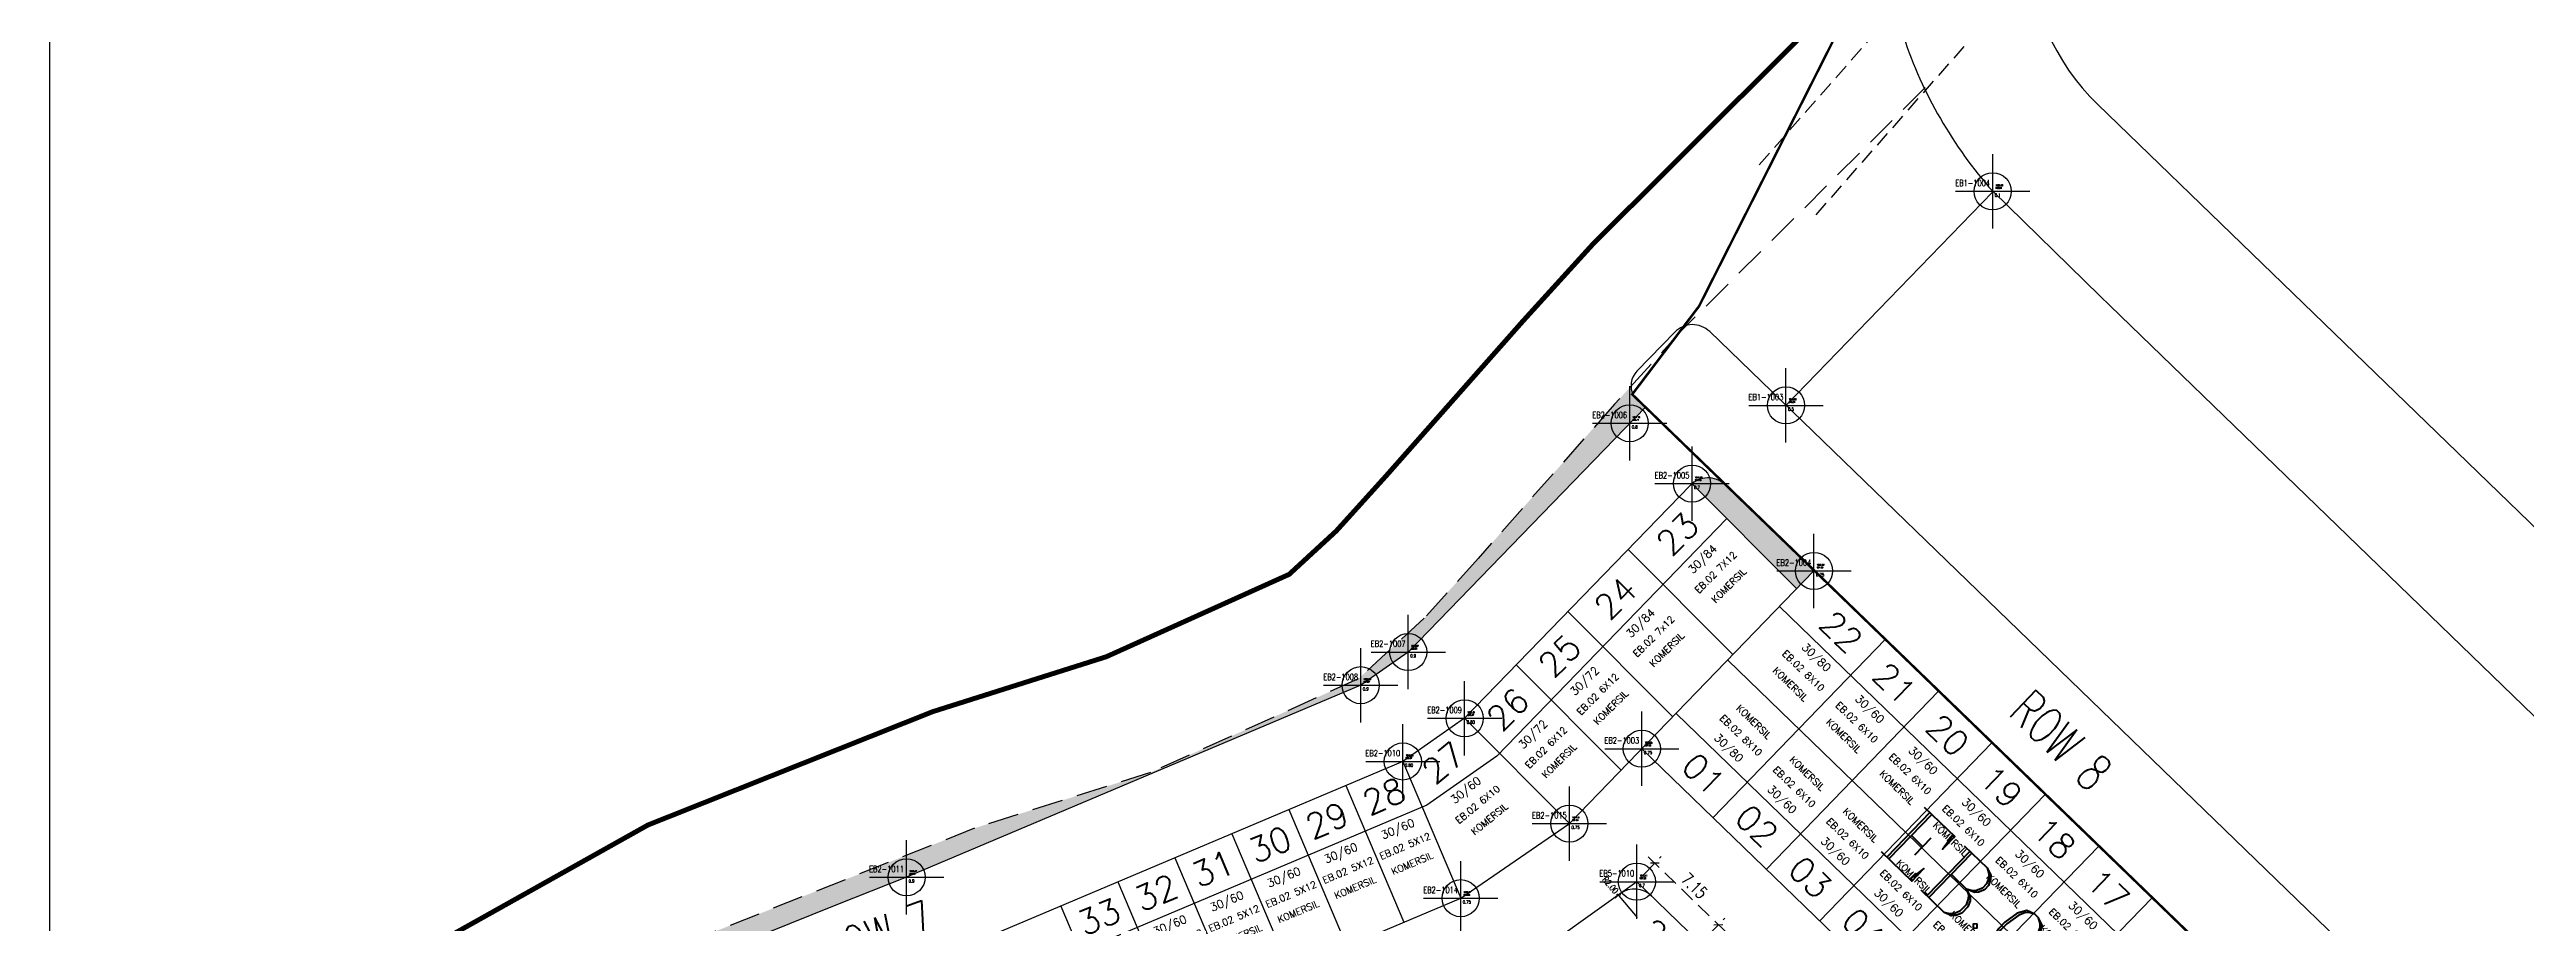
# Model space of a CAD drawing. Header units: metres. Extents: x -1507 to 1965, y -840 to 1491.
# Drawn here: x 779 to 979.2, y 1006.7 to 1077.4 of the extents above; entities that cross this region are included whole.
import ezdxf
from ezdxf.enums import TextEntityAlignment as Align

# ---------------------------------------------------------------- set-up
doc = ezdxf.new("R2010")
doc.units = ezdxf.units.M
doc.header["$LTSCALE"] = 10
doc.header["$PDMODE"] = 34
doc.header["$PDSIZE"] = 3
for name, pattern in [('DASHED', [19.05, 12.7, -6.35]), ('DASHED2', [0.375, 0.25, -0.125]), ('DIVIDE', [1.25, 0.5, -0.25, 0, -0.25, 0, -0.25]), ('HIDDEN', [0.375, 0.25, -0.125])]:
    doc.linetypes.add(name, pattern=pattern)
for name, color, linetype in [('AT-ELEV', 2, 'Continuous'), ('AT-ID', 4, 'Continuous'), ('AT-POINT', 6, 'Continuous'), ('AT-POS', 84, 'Continuous'), ('AT-TAG-AREAUNIT', 7, 'Continuous'), ('AT-TAG-NOUNIT', 7, 'Continuous'), ('AT-TAG-NUMBLOK', 7, 'Continuous'), ('AT-TAG-TIPEUNIT', 7, 'Continuous'), ('ATT-BLOCK-TAGNUMUNIT', 4, 'Continuous'), ('BATAS-AREA TAHAP1', 6, 'DASHED'), ('BATAS-KAVLING', 100, 'Continuous'), ('BATAS-RINCIK KAVLING', 104, 'Continuous'), ('InnerSoft-TransitionClothoid', 7, 'Continuous'), ('Rincik', 100, 'Continuous'), ('TEXT-NO BLOK-KAVLING', 130, 'Continuous')]:
    doc.layers.add(name, color=color, linetype=linetype)
doc.layers.add('TEXT-ROW', color=150, linetype='Continuous', lineweight=30)
doc.styles.add('Arch-Dim', font='romans.shx', dxfattribs={"width": 0.75})
doc.styles.add('BLOK', font='simplex.shx')
doc.styles.add('Romanc', font='romanc.shx', dxfattribs={"bigfont": 'bigfont.shx'})
doc.styles.add('ST1', font='simplex.shx', dxfattribs={"width": 0.7})
doc.styles.get("Standard").update_dxf_attribs({"font": 'romans.shx', "width": 0.75})
doc.dimstyles.new('Annotative', dxfattribs={"dimscale": 100, "dimtxt": 2, "dimasz": 1, "dimexe": 1.5, "dimexo": 1.5, "dimgap": 0.8, "dimtad": 1, "dimzin": 3, "dimdsep": 46, "dimtxsty": 'Arch-Dim', "dimblk": 'OBLIQUE', "dimcen": 2.5, "dimdle": 1.5, "dimazin": 2, "dimtfac": 0.75, "dimtix": 1, "dimtmove": 2, "dimatfit": 3, "dimfxl": 1, "dimtolj": 1, "dimtzin": 0, "dimarcsym": 0})

# ---------------------------------------------------------------- blocks, each defined once
blk = doc.blocks.new('_Oblique')
at = {"color": 0, "linetype": 'ByBlock', "lineweight": -2}
blk.add_line((-0.5, -0.5), (0.5, 0.5), dxfattribs=at)
blk = doc.blocks.new('*D28')
at = {"layer": 'Defpoints', "color": 0, "ltscale": 0.5, "transparency": 16777216}
for p in [(935.22, 1079.29), (916.68, 1067.48), (921.27, 1063.44)]:
    blk.add_point(p, dxfattribs=at)
at = {"layer": 'InnerSoft-TransitionClothoid', "color": 0, "linetype": 'HIDDEN', "lineweight": -2, "ltscale": 0.5, "transparency": 16777216}
for p, q in [((917.18, 1068.05), (931.12, 1083.89)), ((930.06, 1083.83), (935.78, 1078.8)), ((921.77, 1064.01), (935.71, 1079.85))]:
    blk.add_line(p, q, dxfattribs=at)
at = {"layer": 'InnerSoft-TransitionClothoid', "color": 0, "lineweight": -2, "ltscale": 0.5, "transparency": 16777216, "xscale": 0.5, "yscale": 0.5, "zscale": 0.5}
for p, rotation in [((930.63, 1083.33), 138.6571646339945), ((935.22, 1079.29), 318.6571646339945)]:
    blk.add_blockref('_Oblique', p, dxfattribs=dict(at, rotation=rotation))
at = {"layer": 'InnerSoft-TransitionClothoid', "color": 0, "ltscale": 0.5, "transparency": 16777216, "insert": (933.52, 1081.99), "char_height": 1, "attachment_point": 5, "rotation": 318.6572, "style": 'Arch-Dim'}
blk.add_mtext('\\A1;GSS 6M', dxfattribs=at)
blk = doc.blocks.new('TAG_NUMBERING')
at = {"layer": 'AT-TAG-AREAUNIT', "color": 0, "style": 'BLOK'}
blk.add_attdef('TAG_AT_AREA', text='', height=0.65, dxfattribs=at).set_placement((0, -2.86), align=Align.MIDDLE_CENTER)
at = {"layer": 'AT-TAG-NOUNIT', "color": 0, "style": 'BLOK'}
blk.add_attdef('TAG_NO', text='', height=2, dxfattribs=at).set_placement((0, 0), align=Align.MIDDLE_CENTER)
at = {"layer": 'AT-TAG-NUMBLOK', "color": 0, "style": 'BLOK'}
blk.add_attdef('TAG_NUMBLOK', text='', height=0.55, dxfattribs=at).set_placement((0, -4.37), align=Align.MIDDLE_CENTER)
at = {"layer": 'AT-TAG-TIPEUNIT', "color": 0, "style": 'BLOK'}
blk.add_attdef('TAG_TIPE', text='', height=0.55, dxfattribs=at).set_placement((0, -5.88), align=Align.MIDDLE_CENTER)
blk = doc.blocks.new('AT-POINT')
at = {"layer": 'AT-POINT'}
blk.add_point((0, 0), dxfattribs=at)
at = {"layer": 'AT-ELEV', "width": 0.75}
blk.add_attdef('ELEVASI', text='', height=1, dxfattribs=at).set_placement((0.68, -0.73), align=Align.TOP_LEFT)
at = {"layer": 'AT-ID', "width": 0.75}
blk.add_attdef('ID', text='', height=2, dxfattribs=at).set_placement((-0.85, 1.08), align=Align.BOTTOM_RIGHT)
at = {"layer": 'AT-POS', "width": 0.75}
for tag, p in [('NORTHING', (0.93, 1.56)), ('EASTING', (0.93, 0.69))]:
    blk.add_attdef(tag, text='', height=0.5, dxfattribs=at).set_placement(p, align=Align.BOTTOM_LEFT)
blk = doc.blocks.new('*D18')
at = {"layer": 'Defpoints', "color": 0, "ltscale": 0.5, "transparency": 16777216}
for p in [(907.29, 1010.11), (912.43, 1005.14), (913.87, 1006.63)]:
    blk.add_point(p, dxfattribs=at)
at = {"layer": 'InnerSoft-TransitionClothoid', "color": 0, "linetype": 'HIDDEN', "lineweight": -2, "ltscale": 0.5, "transparency": 16777216}
for p, q in [((907.81, 1010.65), (909.26, 1012.15)), ((908.2, 1012.13), (914.41, 1006.11)), ((912.95, 1005.67), (914.4, 1007.17))]:
    blk.add_line(p, q, dxfattribs=at)
at = {"layer": 'InnerSoft-TransitionClothoid', "color": 0, "lineweight": -2, "ltscale": 0.5, "transparency": 16777216, "xscale": 0.5, "yscale": 0.5, "zscale": 0.5}
for p, rotation in [((908.73, 1011.61), 135.9372637395568), ((913.87, 1006.63), 315.9372637395568)]:
    blk.add_blockref('_Oblique', p, dxfattribs=dict(at, rotation=rotation))
at = {"layer": 'InnerSoft-TransitionClothoid', "color": 0, "ltscale": 0.5, "transparency": 16777216, "insert": (911.93, 1009.77), "char_height": 1, "attachment_point": 5, "rotation": 315.9373, "style": 'Arch-Dim'}
blk.add_mtext('\\A1;7.15', dxfattribs=at)
blk = doc.blocks.new('*D25')
at = {"layer": 'Defpoints', "color": 0, "transparency": 16777216}
for p in [(905.81, 1009.04), (907.09, 1007.51)]:
    blk.add_point(p, dxfattribs=at)
at = {"layer": 'InnerSoft-TransitionClothoid', "color": 0, "linetype": 'HIDDEN', "lineweight": -2, "transparency": 16777216}
blk.add_line((907.34, 1007.22), (905.57, 1009.33), dxfattribs=at)
blk.add_arc((907.09, 1007.51), 2, 125.6415, 140.7383, dxfattribs=at)
at = {"layer": 'InnerSoft-TransitionClothoid', "color": 0, "lineweight": -2, "transparency": 16777216, "xscale": 0.25, "yscale": 0.25, "zscale": 0.25, "rotation": 129.9953338908569}
blk.add_blockref('_Oblique', (905.81, 1009.04), dxfattribs=at)
at = {"layer": 'InnerSoft-TransitionClothoid', "color": 0, "transparency": 16777216, "insert": (905.15, 1009.83), "char_height": 0.5, "attachment_point": 5, "rotation": 309.9953, "style": 'Arch-Dim'}
blk.add_mtext('\\A1;R2.00', dxfattribs=at)

msp = doc.modelspace()

# ---------------------------------------------------------------- hatches: boundary and pattern name
at = {"layer": 'InnerSoft-TransitionClothoid'}
h = msp.add_hatch(dxfattribs=at)
h.set_pattern_fill('GRASS', color=3, scale=0.06)
h.set_pattern_definition([(90, (1936.5142, 1534.3065), (-1.0776307, 1.0776307), [0.28575, -1.8695115]), (45, (1936.5142, 1534.3065), (-1.0776307, 1.0776307), [0.28575, -1.23825]), (135, (1936.5142, 1534.3065), (-1.0776307, -1.0776307), [0.28575, -1.23825])])
h.paths.add_polyline_path([(914.412, 1042.179, 0.382196), (911.746, 1042.283), (920.204, 1033.784), (921.598, 1035.225)])
h.paths.add_polyline_path([(973.9, 902.148), (978.548, 902.104), (976.1, 906.485), (973.039, 911.794), (969.839, 917.009), (966.431, 922.083), (962.746, 926.969), (958.717, 931.612), (954.298, 935.893), (949.448, 939.671), (944.129, 942.805), (939.955, 945.05), (932.382, 945.825), (926.365, 945.035), (920.347, 943.419), (914.35, 941.75), (908.382, 940.303), (902.438, 938.968), (896.512, 937.621), (890.598, 936.143), (884.689, 934.481), (878.771, 932.803), (872.828, 931.32), (866.847, 930.245), (860.814, 929.756), (854.733, 929.842), (851.911, 930.105), (840.251, 941.39), (833.45, 934.363), (851.168, 929.104), (865.922, 928.605), (894.97, 935.869), (917.662, 941.175), (932.56, 945.1), (939.677, 944.682), (950.442, 935.919), (955.119, 932.021), (962.687, 925.019)])
h.paths.add_polyline_path([(805.597, 974.928), (806.22, 978.126), (808.445, 983.841), (811.668, 989.085), (815.741, 993.74), (820.484, 997.706), (825.714, 1000.906), (831.241, 1003.529), (836.878, 1005.916), (842.545, 1008.221), (848.271, 1010.467), (884.971, 1025.987), (888.809, 1028.666), (907.973, 1048.466), (907.008, 1049.4), (906.912, 1049.493), (906.945, 1049.536, -0.0943922), (906.817, 1050.159), (905.487, 1048.696), (894.469, 1036.232), (890.11, 1031.41), (884.776, 1026.498), (867.989, 1018.932), (853.755, 1014.428), (831.68, 1005.642), (813.165, 995.269), (806.988, 987.935), (798.544, 965.846), (800.185, 952.147), (801.194, 951.362), (815.101, 965.731)])
h.paths.add_polyline_path([(847.879, 989.673), (847.917, 989.689), (843.244, 1000.741), (842.686, 1000.506, 0.5374021), (841.769, 995.587)], flags=17)
h.paths.add_polyline_path([(952.33, 965.124), (952.307, 966.538), (951.948, 966.886), (937.727, 952.191), (938.094, 952.144), (940.625, 953.029)])
h.paths.add_polyline_path([(829.241, 994.72), (829.05, 994.741), (824.578, 992.005), (820.65, 988.72), (817.323, 984.918), (814.739, 980.713), (814.294, 979.569), (814.346, 979.33)], flags=17)
h.paths.add_polyline_path([(971.18, 987.239), (957.271, 972.867), (957.871, 972.287), (959.285, 972.31), (971.803, 985.244), (971.78, 986.658)])

# ---------------------------------------------------------------- linework, layer by layer
at = {"layer": 'BATAS-AREA TAHAP1', "linetype": 'DIVIDE', "ltscale": 0.2, "const_width": 0.2, "flags": 128}
msp.add_lwpolyline([(1231.435, 1427.502), (913.909, 1099.414), (917.386, 1096.832), (924.092, 1079.94), (912.316, 1056.626), (906.912, 1049.493), (978.274, 980.428), (983.958, 986.301), (995.456, 975.174), (1008.669, 988.827), (1025.36, 1006.072), (1064.163, 968.518), (1046.082, 949.835), (1079.895, 945.949), (1121.025, 988.448), (1119.551, 1001.304), (1114.875, 1061.475), (1127.267, 1060.402), (1128.198, 1071.145), (1130.149, 1086.097), (1154.942, 1096.549), (1149.383, 1112.056), (1164.648, 1117.528), (1161.396, 1122.541), (1153.005, 1135.474), (1187.054, 1144.094), (1186.034, 1151.732), (1181.092, 1162.44), (1183.64, 1172.965), (1158.211, 1166.155), (1146.651, 1204.865), (1118.35, 1202.75), (1073.767, 1245.897), (1239.729, 1417.378)], dxfattribs=at)
at = {"layer": 'BATAS-KAVLING', "ltscale": 0.5}
msp.add_lwpolyline([(991.011, 1160.388), (943.026, 1110.806, 0.1984555), (938.698, 1099.882), (938.766, 1095.204), (938.901, 1085.956, 0.1993693), (944.54, 1072.916), (1000.993, 1018.281, 0.4142136), (1003.821, 1018.327), (1042.886, 1058.692)], format="xyb", dxfattribs=at)
at = {"layer": 'BATAS-KAVLING'}
for points in [[(823.133, 1102.982), (843.927, 1116.592, -0.1946106), (849.814, 1117.756), (903.271, 1107.514, -0.2797252), (926.369, 1086.642), (928.836, 1078.39, 0.1006296), (936.042, 1065.903), (944.693, 1057.461)], [(944.693, 1057.461), (994.78, 1008.986), (978.089, 991.74), (913.175, 1054.565, 0.4142136), (910.347, 1054.519), (907.295, 1051.365, 0.3224342), (907.008, 1049.4, 0.3224342)]]:
    msp.add_lwpolyline(points, format="xyb", dxfattribs=at)
at = {"layer": 'BATAS-RINCIK KAVLING', "ltscale": 0.5}
msp.add_lwpolyline([(936.027, 1065.848), (919.336, 1048.602)], dxfattribs=at)
at = {"layer": 'Defpoints', "color": 5}
msp.add_lwpolyline([(779.013, 876.135), (1076.013, 876.135), (1076.013, 1086.135), (779.013, 1086.135)], close=True, dxfattribs=at)
at = {"layer": 'InnerSoft-TransitionClothoid', "color": 5}
for p, q in [((968.385, 984.35), (918.803, 1032.336)), ((960.039, 975.727), (910.457, 1023.713))]:
    msp.add_line(p, q, dxfattribs=at)
at = {"layer": 'InnerSoft-TransitionClothoid', "color": 4}
for p, q in [((913.424, 1015.275), (927.36, 1029.675)), ((964.212, 980.039), (914.63, 1028.025)), ((917.736, 1011.103), (931.672, 1025.503)), ((922.047, 1006.93), (935.983, 1021.33)), ((926.358, 1002.757), (940.295, 1017.157)), ((930.67, 998.585), (944.606, 1012.984)), ((934.981, 994.412), (948.918, 1008.812))]:
    msp.add_line(p, q, dxfattribs=at)
at = {"layer": 'InnerSoft-TransitionClothoid', "color": 5}
for points in [[(923.526, 1081.368), (903.721, 1061.621), (898.04, 1055.371), (887.014, 1042.897), (882.998, 1038.455), (879.192, 1034.95), (864.414, 1028.289), (850.393, 1023.853), (827.368, 1014.688), (806.689, 1003.103)], [(983.958, 986.301), (978.274, 980.428), (906.912, 1049.493), (912.316, 1056.626), (924.092, 1079.94)], [(920.204, 1033.784), (911.738, 1042.291)], [(915.052, 1028.46), (906.585, 1036.968)], [(901.836, 1014.805), (921.598, 1035.225)], [(910.183, 1023.429), (901.716, 1031.937)], [(906.009, 1019.117), (897.543, 1027.624)], [(901.836, 1014.805), (893.37, 1023.312)], [(888.374, 1019.826), (893.048, 1008.774)], [(883.769, 1017.878), (888.443, 1006.826)], [(879.164, 1015.931), (883.838, 1004.879)], [(874.559, 1013.984), (879.233, 1002.931)], [(893.048, 1008.774), (901.836, 1014.805)], [(869.954, 1012.036), (874.627, 1000.984)], [(865.348, 1010.089), (870.022, 999.036)], [(847.879, 989.673), (893.048, 1008.774)], [(860.743, 1008.141), (865.417, 997.089)]]:
    msp.add_lwpolyline(points, dxfattribs=at)
at = {"layer": 'InnerSoft-TransitionClothoid', "color": 4, "linetype": 'DASHED2'}
msp.add_lwpolyline([(930.586, 1074.286), (910.956, 1054.713), (905.487, 1048.696), (894.469, 1036.232), (890.11, 1031.41), (884.776, 1026.498), (867.989, 1018.932), (853.755, 1014.428), (831.68, 1005.642), (813.165, 995.269), (806.988, 987.935), (798.544, 965.846), (800.185, 952.147), (816.628, 939.356), (851.168, 929.104), (865.922, 928.605), (894.97, 935.869), (917.662, 941.175), (932.56, 945.1), (939.677, 944.682), (950.442, 935.919), (955.119, 932.021), (962.687, 925.019), (973.9, 902.148)], dxfattribs=at)
at = {"layer": 'InnerSoft-TransitionClothoid', "color": 6}
for points in [[(907.008, 1049.4), (907.973, 1048.466), (888.809, 1028.666), (884.971, 1025.987), (848.271, 1010.467), (842.545, 1008.221), (836.878, 1005.916), (831.241, 1003.529), (825.714, 1000.906), (820.484, 997.706), (815.741, 993.74), (811.668, 989.085), (808.445, 983.841), (806.22, 978.126), (805.597, 974.928)], [(914.56, 1039.456), (895.975, 1020.253), (890.319, 1016.305), (844.802, 997.057)]]:
    msp.add_lwpolyline(points, dxfattribs=at)
msp.add_lwpolyline([(907.689, 1020.853), (957.871, 972.287), (959.285, 972.31), (971.803, 985.244), (971.78, 986.658), (914.412, 1042.179, 0.4142136), (911.584, 1042.133), (893.37, 1023.312), (888.374, 1019.826), (842.686, 1000.506, 0.5374021), (841.769, 995.587), (893.598, 945.426), (896.139, 944.715), (900.895, 945.796), (906.79, 947.12), (912.587, 948.525), (917.109, 949.784, 0.5796002), (918.391, 954.83), (871.896, 999.829)], format="xyb", dxfattribs=at)
msp.add_lwpolyline([(907.286, 1010.11), (897.374, 1003.003), (885.366, 997.925), (930.755, 953.997), (933.32, 952.762), (938.094, 952.144), (940.625, 953.029), (952.33, 965.124), (952.307, 966.538)], close=True, dxfattribs=at)
msp.add_arc((907.095, 1007.512), 2, 45.93726, 125.64151, dxfattribs=at)
at = {"layer": 'Rincik', "color": 1, "linetype": 'HIDDEN', "const_width": 0.4}
msp.add_lwpolyline([(923.526, 1081.368), (903.721, 1061.621), (898.04, 1055.371), (887.014, 1042.897), (882.998, 1038.455), (879.192, 1034.95), (864.414, 1028.289), (850.393, 1023.853), (827.368, 1014.688), (806.689, 1003.103), (798.251, 993.084), (788.321, 967.109), (790.752, 946.816), (811.976, 930.305), (849.55, 919.153), (866.986, 918.563), (897.322, 926.149), (920.075, 931.47), (933.566, 935.024), (935.867, 934.889), (944.084, 928.201), (948.517, 924.505), (954.528, 918.944), (965.174, 897.229)], dxfattribs=at)

# ---------------------------------------------------------------- block references
at = {"layer": 'ATT-BLOCK-TAGNUMUNIT', "color": 7}
for p, rotation, values in [((910.573, 1038.212), 44.86200872280838, {'TAG_NO': '23', 'TAG_NUMBLOK': 'EB.02 7X12', 'TAG_AT_AREA': '30/84', 'TAG_TIPE': 'KOMERSIL'}), ((905.562, 1033.034), 44.86200872280838, {'TAG_NO': '24', 'TAG_NUMBLOK': 'EB.02 7x12', 'TAG_AT_AREA': '30/84', 'TAG_TIPE': 'KOMERSIL'}), ((923.786, 1030.296), 315.9399999999597, {'TAG_NO': '22', 'TAG_NUMBLOK': 'EB.02 8X10', 'TAG_AT_AREA': '30/80', 'TAG_TIPE': 'KOMERSIL'}), ((901.041, 1028.363), 44.86200872280838, {'TAG_NO': '25', 'TAG_NUMBLOK': 'EB.02 6X12', 'TAG_AT_AREA': '30/72', 'TAG_TIPE': 'KOMERSIL'}), ((928.098, 1026.123), 315.9399999999597, {'TAG_NO': '21', 'TAG_NUMBLOK': 'EB.02 6X10', 'TAG_AT_AREA': '30/60', 'TAG_TIPE': 'KOMERSIL'}), ((896.867, 1024.05), 44.86200872280838, {'TAG_NO': '26', 'TAG_NUMBLOK': 'EB.02 6X12', 'TAG_AT_AREA': '30/72', 'TAG_TIPE': 'KOMERSIL'}), ((932.409, 1021.951), 315.9399999999597, {'TAG_NO': '20', 'TAG_NUMBLOK': 'EB.02 6X10', 'TAG_AT_AREA': '30/60', 'TAG_TIPE': 'KOMERSIL'}), ((891.651, 1019.727), 39.30141865035731, {'TAG_NO': '27', 'TAG_NUMBLOK': 'EB.02 6X10', 'TAG_AT_AREA': '30/60', 'TAG_TIPE': 'KOMERSIL'}), ((936.721, 1017.778), 315.9399999999597, {'TAG_NO': '19', 'TAG_NUMBLOK': 'EB.02 6X10', 'TAG_AT_AREA': '30/60', 'TAG_TIPE': 'KOMERSIL'}), ((886.851, 1017.01), 22.92254979829638, {'TAG_NO': '28', 'TAG_NUMBLOK': 'EB.02 5X12', 'TAG_AT_AREA': '30/60', 'TAG_TIPE': 'KOMERSIL'}), ((882.245, 1015.063), 22.92254979829638, {'TAG_NO': '29', 'TAG_NUMBLOK': 'EB.02 5X12', 'TAG_AT_AREA': '30/60', 'TAG_TIPE': 'KOMERSIL'}), ((941.032, 1013.605), 315.9399999999597, {'TAG_NO': '18', 'TAG_NUMBLOK': 'EB.02 6X10', 'TAG_AT_AREA': '30/60', 'TAG_TIPE': 'KOMERSIL'}), ((877.64, 1013.115), 22.92254979829638, {'TAG_NO': '30', 'TAG_NUMBLOK': 'EB.02 5X12', 'TAG_AT_AREA': '30/60', 'TAG_TIPE': 'KOMERSIL'}), ((873.035, 1011.168), 22.92254979829638, {'TAG_NO': '31', 'TAG_NUMBLOK': 'EB.02 5X12', 'TAG_AT_AREA': '30/60', 'TAG_TIPE': 'KOMERSIL'}), ((868.43, 1009.22), 22.92254979829638, {'TAG_NO': '32', 'TAG_NUMBLOK': 'EB.02 5X12', 'TAG_AT_AREA': '30/60', 'TAG_TIPE': 'KOMERSIL'}), ((945.344, 1009.433), 315.9399999999597, {'TAG_NO': '17', 'TAG_NUMBLOK': 'EB.02 6X10', 'TAG_AT_AREA': '30/60', 'TAG_TIPE': 'KOMERSIL'}), ((863.825, 1007.273), 22.92254979829638, {'TAG_NO': '33', 'TAG_NUMBLOK': 'EB.02 5X12', 'TAG_AT_AREA': '30/60', 'TAG_TIPE': 'KOMERSIL'}), ((909.239, 1005.437), 315.9399999999597, {'TAG_NO': '24', 'TAG_NUMBLOK': 'EB.05 8x12', 'TAG_AT_AREA': '30/99', 'TAG_TIPE': 'KOMERSIL'})]:
    msp.add_blockref('TAG_NUMBERING', p, dxfattribs=dict(at, rotation=rotation)).add_auto_attribs(values)
ref = msp.add_blockref('TAG_NUMBERING', (912.659, 1018.799), dxfattribs=dict(at, xscale=-1, rotation=135.9345274704683))
ref.add_attrib('TAG_NO', '01', dxfattribs={"layer": 'AT-TAG-NOUNIT', "color": 0, "height": 2, "rotation": 315.93453, "style": 'BLOK'}).set_placement((912.659, 1018.799), align=Align.MIDDLE_CENTER)
ref.add_attrib('TAG_NUMBLOK', 'EB.02 8X10', dxfattribs={"layer": 'AT-TAG-NUMBLOK', "color": 0, "height": 0.55, "rotation": 315.93453, "style": 'BLOK'}).set_placement((915.7, 1021.94), align=Align.MIDDLE_CENTER)
ref.add_attrib('TAG_AT_AREA', '30/80', dxfattribs={"layer": 'AT-TAG-AREAUNIT', "color": 0, "height": 0.65, "rotation": 315.93453, "style": 'BLOK'}).set_placement((914.715, 1020.922), align=Align.MIDDLE_CENTER)
ref.add_attrib('TAG_TIPE', 'KOMERSIL', dxfattribs={"layer": 'AT-TAG-TIPEUNIT', "color": 0, "height": 0.55, "rotation": 315.93453, "style": 'BLOK'}).set_placement((916.75, 1023.025), align=Align.MIDDLE_CENTER)
ref = msp.add_blockref('TAG_NUMBERING', (916.971, 1014.626), dxfattribs=dict(at, xscale=-1, rotation=135.9345274704683))
ref.add_attrib('TAG_NO', '02', dxfattribs={"layer": 'AT-TAG-NOUNIT', "color": 0, "height": 2, "rotation": 315.93453, "style": 'BLOK'}).set_placement((916.971, 1014.626), align=Align.MIDDLE_CENTER)
ref.add_attrib('TAG_NUMBLOK', 'EB.02 6X10', dxfattribs={"layer": 'AT-TAG-NUMBLOK', "color": 0, "height": 0.55, "rotation": 315.93453, "style": 'BLOK'}).set_placement((920.012, 1017.768), align=Align.MIDDLE_CENTER)
ref.add_attrib('TAG_AT_AREA', '30/60', dxfattribs={"layer": 'AT-TAG-AREAUNIT', "color": 0, "height": 0.65, "rotation": 315.93453, "style": 'BLOK'}).set_placement((919.026, 1016.75), align=Align.MIDDLE_CENTER)
ref.add_attrib('TAG_TIPE', 'KOMERSIL', dxfattribs={"layer": 'AT-TAG-TIPEUNIT', "color": 0, "height": 0.55, "rotation": 315.93453, "style": 'BLOK'}).set_placement((921.062, 1018.853), align=Align.MIDDLE_CENTER)
ref = msp.add_blockref('TAG_NUMBERING', (921.282, 1010.453), dxfattribs=dict(at, xscale=-1, rotation=135.9345274704683))
ref.add_attrib('TAG_NO', '03', dxfattribs={"layer": 'AT-TAG-NOUNIT', "color": 0, "height": 2, "rotation": 315.93453, "style": 'BLOK'}).set_placement((921.282, 1010.453), align=Align.MIDDLE_CENTER)
ref.add_attrib('TAG_NUMBLOK', 'EB.02 6X10', dxfattribs={"layer": 'AT-TAG-NUMBLOK', "color": 0, "height": 0.55, "rotation": 315.93453, "style": 'BLOK'}).set_placement((924.323, 1013.595), align=Align.MIDDLE_CENTER)
ref.add_attrib('TAG_AT_AREA', '30/60', dxfattribs={"layer": 'AT-TAG-AREAUNIT', "color": 0, "height": 0.65, "rotation": 315.93453, "style": 'BLOK'}).set_placement((923.338, 1012.577), align=Align.MIDDLE_CENTER)
ref.add_attrib('TAG_TIPE', 'KOMERSIL', dxfattribs={"layer": 'AT-TAG-TIPEUNIT', "color": 0, "height": 0.55, "rotation": 315.93453, "style": 'BLOK'}).set_placement((925.373, 1014.68), align=Align.MIDDLE_CENTER)
ref = msp.add_blockref('TAG_NUMBERING', (925.594, 1006.281), dxfattribs=dict(at, xscale=-1, rotation=135.9345274704683))
ref.add_attrib('TAG_NO', '04', dxfattribs={"layer": 'AT-TAG-NOUNIT', "color": 0, "height": 2, "rotation": 315.93453, "style": 'BLOK'}).set_placement((925.594, 1006.281), align=Align.MIDDLE_CENTER)
ref.add_attrib('TAG_NUMBLOK', 'EB.02 6X10', dxfattribs={"layer": 'AT-TAG-NUMBLOK', "color": 0, "height": 0.55, "rotation": 315.93453, "style": 'BLOK'}).set_placement((928.635, 1009.422), align=Align.MIDDLE_CENTER)
ref.add_attrib('TAG_AT_AREA', '30/60', dxfattribs={"layer": 'AT-TAG-AREAUNIT', "color": 0, "height": 0.65, "rotation": 315.93453, "style": 'BLOK'}).set_placement((927.649, 1008.404), align=Align.MIDDLE_CENTER)
ref.add_attrib('TAG_TIPE', 'KOMERSIL', dxfattribs={"layer": 'AT-TAG-TIPEUNIT', "color": 0, "height": 0.55, "rotation": 315.93453, "style": 'BLOK'}).set_placement((929.684, 1010.507), align=Align.MIDDLE_CENTER)
ref = msp.add_blockref('TAG_NUMBERING', (929.905, 1002.108), dxfattribs=dict(at, xscale=-1, rotation=135.9345274704683))
ref.add_attrib('TAG_NO', '05', dxfattribs={"layer": 'AT-TAG-NOUNIT', "color": 0, "height": 2, "rotation": 315.93453, "style": 'BLOK'}).set_placement((929.905, 1002.108), align=Align.MIDDLE_CENTER)
ref.add_attrib('TAG_NUMBLOK', 'EB.02 6X10', dxfattribs={"layer": 'AT-TAG-NUMBLOK', "color": 0, "height": 0.55, "rotation": 315.93453, "style": 'BLOK'}).set_placement((932.946, 1005.25), align=Align.MIDDLE_CENTER)
ref.add_attrib('TAG_AT_AREA', '30/60', dxfattribs={"layer": 'AT-TAG-AREAUNIT', "color": 0, "height": 0.65, "rotation": 315.93453, "style": 'BLOK'}).set_placement((931.961, 1004.232), align=Align.MIDDLE_CENTER)
ref.add_attrib('TAG_TIPE', 'KOMERSIL', dxfattribs={"layer": 'AT-TAG-TIPEUNIT', "color": 0, "height": 0.55, "rotation": 315.93453, "style": 'BLOK'}).set_placement((933.996, 1006.335), align=Align.MIDDLE_CENTER)
at = {"layer": 'InnerSoft-TransitionClothoid', "color": 5, "xscale": 0.25, "yscale": 0.25, "zscale": 0.25}
for p, values in [((936.042, 1065.903), {'ID': 'EB1-1004', 'NORTHING': '1065.90', 'EASTING': '936.04', 'ELEVASI': '0.1'}), ((919.336, 1048.602), {'ID': 'EB1-1003', 'NORTHING': '1048.60', 'EASTING': '919.34', 'ELEVASI': '0.5'}), ((906.709, 1047.161), {'ID': 'EB2-1006', 'NORTHING': '1047.16', 'EASTING': '906.71', 'ELEVASI': '0.8'}), ((911.746, 1042.283), {'ID': 'EB2-1005', 'NORTHING': '1042.28', 'EASTING': '911.75', 'ELEVASI': '0.7'}), ((921.598, 1035.225), {'ID': 'EB2-1004', 'NORTHING': '1035.22', 'EASTING': '921.60', 'ELEVASI': '0.75'}), ((888.809, 1028.666), {'ID': 'EB2-1007', 'NORTHING': '1028.67', 'EASTING': '888.81', 'ELEVASI': '0.9'}), ((884.971, 1025.987), {'ID': 'EB2-1008', 'NORTHING': '1025.99', 'EASTING': '884.97', 'ELEVASI': '0.9'}), ((893.37, 1023.312), {'ID': 'EB2-1009', 'NORTHING': '1023.31', 'EASTING': '893.37', 'ELEVASI': '0.80'}), ((907.689, 1020.853), {'ID': 'EB2-1003', 'NORTHING': '1020.85', 'EASTING': '907.69', 'ELEVASI': '0.75'}), ((888.374, 1019.826), {'ID': 'EB2-1010', 'NORTHING': '1019.83', 'EASTING': '888.37', 'ELEVASI': '0.80'}), ((901.836, 1014.805), {'ID': 'EB2-1015', 'NORTHING': '1014.81', 'EASTING': '901.84', 'ELEVASI': '0.75'}), ((848.271, 1010.467), {'ID': 'EB2-1011', 'NORTHING': '1010.47', 'EASTING': '848.27', 'ELEVASI': '0.9'}), ((907.286, 1010.11), {'ID': 'EB5-1010', 'NORTHING': '1010.11', 'EASTING': '907.29', 'ELEVASI': '0.7'}), ((893.048, 1008.774), {'ID': 'EB2-1014', 'NORTHING': '1008.77', 'EASTING': '893.05', 'ELEVASI': '0.75'})]:
    msp.add_blockref('AT-POINT', p, dxfattribs=at).add_auto_attribs(values)

# ---------------------------------------------------------------- texts
at = {"layer": 'TEXT-NO BLOK-KAVLING', "color": 2, "ltscale": 0.5, "style": 'Romanc'}
msp.add_text('EB.02', height=5, rotation=315.94, dxfattribs=at).set_placement((935.469, 1007.857), align=Align.MIDDLE_CENTER)
at = {"layer": 'TEXT-ROW', "ltscale": 0.5, "style": 'ST1', "width": 0.7}
for s, rotation, p in [('ROW 8', 315.93726, (941.564, 1021.523)), ('ROW 7', 19.70347, (845.879, 1005.694))]:
    msp.add_text(s, height=3, rotation=rotation, dxfattribs=at).set_placement(p, align=Align.MIDDLE_CENTER)

# ---------------------------------------------------------------- dimensions: what is measured, and where the dimension line sits
at = {"layer": 'InnerSoft-TransitionClothoid', "color": 5, "ltscale": 0.5}
dim = msp.add_aligned_dim(p1=(916.681, 1067.482), p2=(921.272, 1063.443), distance=21.11, text='GSS 6M', dimstyle='Annotative', dxfattribs=at)
dim.commit()
dim.dimension.update_dxf_attribs({"geometry": '*D28', "text_midpoint": (933.515, 1081.987)})
dim = msp.add_aligned_dim(p1=(907.286, 1010.11), p2=(912.426, 1005.135), distance=2.082, dimstyle='Annotative', dxfattribs=at)
dim.commit()
dim.dimension.update_dxf_attribs({"geometry": '*D18', "text_midpoint": (911.93, 1009.766)})
at = {"layer": 'InnerSoft-TransitionClothoid', "color": 5}
dim = msp.add_radius_dim(center=(907.095, 1007.512), mpoint=(905.809, 1009.044), dimstyle='Annotative', dxfattribs=at)
dim.commit()
dim.dimension.update_dxf_attribs({"geometry": '*D25', "text_midpoint": (905.146, 1009.835), "dimtype": 164})

doc.saveas('drawing.dxf')
